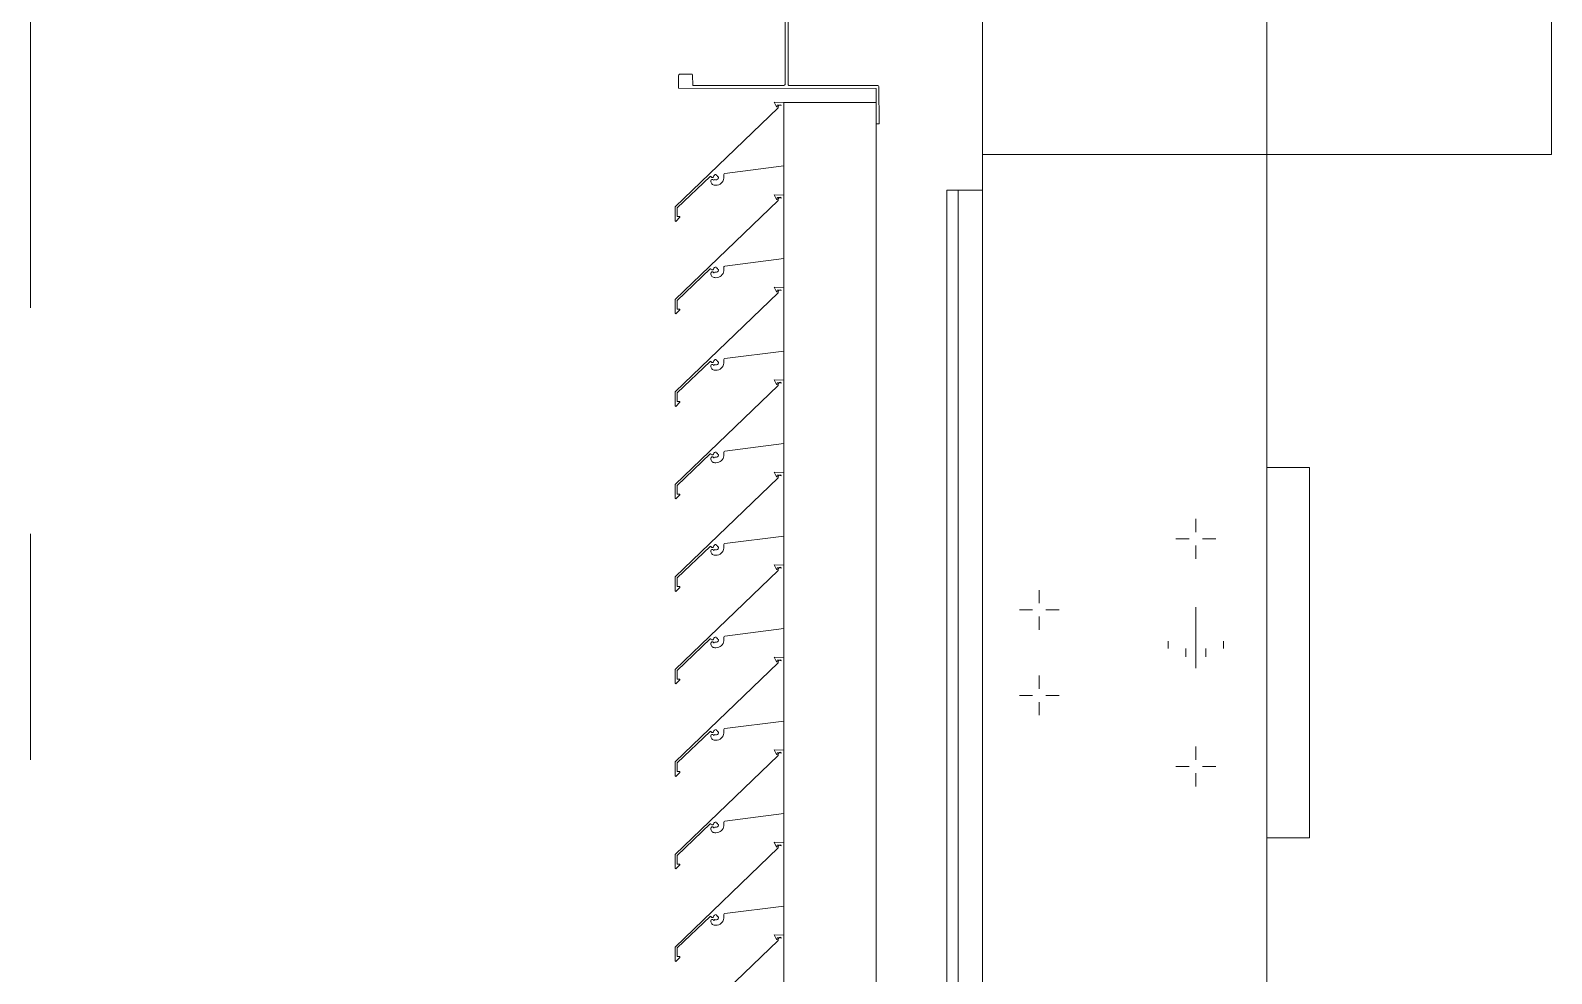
# Model space of a CAD drawing. Header units: millimetres. Extents: x -220592 to 404889, y -217665 to 38245.
# Drawn here: x 7737.65 to 7748.34, y -48034.07 to -48027.44 of the extents above; entities that cross this region are included whole.
import ezdxf

# ---------------------------------------------------------------- set-up
doc = ezdxf.new("R2010")
doc.units = ezdxf.units.MM
doc.linetypes.add('XKITLINE00', pattern=[0])
doc.linetypes.add('XKITLINE02', pattern=[4, 2, -2])
for name, color, linetype, lineweight in [('Bolt', 7, 'Continuous', 0), ('Part', 7, 'Continuous', 0), ('S-GRID', 7, 'Continuous', 0)]:
    doc.layers.add(name, color=color, linetype=linetype, lineweight=lineweight)

# ---------------------------------------------------------------- blocks, each defined once
blk = doc.blocks.new('*A15045')
at = {"layer": 'S-GRID', "color": 7, "linetype": 'XKITLINE00', "lineweight": 0}
for p, q in [((0, 180.822485), (0, 188.759985)), ((0, 177.647485), (0, 179.234985))]:
    blk.add_line(p, q, dxfattribs=at)
blk = doc.blocks.new('*A15047')
at = {"layer": 'Part', "color": 7, "linetype": 'XKITLINE00', "lineweight": 0}
for p, q in [((8.69, 356.643483), (8.69, 102.780027)), ((6.69, 102.780027), (6.69, 273.099959))]:
    blk.add_line(p, q, dxfattribs=at)
blk = doc.blocks.new('*A15350')
at = {"layer": 'Part', "color": 7, "linetype": 'XKITLINE00', "lineweight": 0}
for p, q in [((6.69, 181.65), (6.439864, 181.65)), ((6.439864, 181.65), (6.439864, 154.15)), ((6.519864, 154.15), (6.519864, 181.65))]:
    blk.add_line(p, q, dxfattribs=at)
blk = doc.blocks.new('*A15351')
at = {"layer": 'Part', "color": 7, "linetype": 'XKITLINE00', "lineweight": 0}
for p, q in [((5.294696, 182.26533), (5.944696, 182.26533)), ((5.294696, 182.26533), (5.294696, 168.465444)), ((5.944696, 182.26533), (5.944696, 168.465444)), ((5.294696, 168.465444), (5.944696, 168.465444))]:
    blk.add_line(p, q, dxfattribs=at)
blk = doc.blocks.new('*A15353')
at = {"layer": 'Part', "color": 7, "linetype": 'XKITLINE00', "lineweight": 0}
for p, q in [((5.255094, 181.577984), (4.529972, 180.881738)), ((5.294696, 181.615326), (5.227201, 181.61794)), ((5.227201, 181.61794), (5.242736, 181.584453)), ((5.242736, 181.584453), (5.247859, 181.584865)), ((5.247859, 181.584865), (5.247988, 181.597056)), ((5.247988, 181.597056), (5.272971, 181.600196)), ((5.257991, 181.596527), (5.255094, 181.577984)), ((5.275007, 181.593623), (5.257991, 181.596527)), ((5.272971, 181.600196), (5.275007, 181.593623)), ((4.545007, 180.875371), (4.776023, 181.096774)), ((4.776023, 181.096774), (4.781182, 181.097866)), ((4.781182, 181.097866), (4.784837, 181.093239)), ((4.784837, 181.093239), (4.789301, 181.089385)), ((4.789301, 181.089385), (4.795195, 181.089591)), ((4.795195, 181.089591), (4.799378, 181.093748)), ((4.799378, 181.093748), (4.802492, 181.101322)), ((4.802492, 181.101322), (4.807159, 181.106108)), ((4.807159, 181.106108), (4.813235, 181.108898)), ((4.813235, 181.108898), (4.819907, 181.10932)), ((4.819907, 181.10932), (4.822229, 181.10193)), ((4.822229, 181.10193), (4.829394, 181.100986)), ((4.829394, 181.100986), (4.828225, 181.093926)), ((4.828225, 181.093926), (4.83593, 181.09282)), ((4.83593, 181.09282), (4.835361, 181.086336)), ((4.872437, 181.104354), (4.872676, 181.109876)), ((4.873923, 181.09422), (4.872437, 181.104354)), ((4.872676, 181.109876), (4.875813, 181.114428)), ((4.873548, 181.083984), (4.873923, 181.09422)), ((4.875813, 181.114428), (4.880888, 181.116618)), ((4.880888, 181.116618), (5.294696, 181.169622)), ((4.78333, 181.071956), (4.78069, 181.066482)), ((4.78069, 181.066482), (4.781186, 181.058712)), ((4.781186, 181.058712), (4.782921, 181.053216)), ((4.782921, 181.053216), (4.785675, 181.048153)), ((4.788474, 181.075193), (4.78333, 181.071956)), ((4.785675, 181.048153), (4.789347, 181.04371)), ((4.794552, 181.075205), (4.788474, 181.075193)), ((4.789347, 181.04371), (4.7938, 181.040052)), ((4.7938, 181.040052), (4.79887, 181.037312)), ((4.799708, 181.071987), (4.794552, 181.075205)), ((4.79887, 181.037312), (4.804371, 181.035593)), ((4.80265, 181.066515), (4.799708, 181.071987)), ((4.80468, 181.071496), (4.80265, 181.066515)), ((4.804371, 181.035593), (4.810099, 181.034957)), ((4.809491, 181.073903), (4.80468, 181.071496)), ((4.815409, 181.072998), (4.809491, 181.073903)), ((4.810099, 181.034957), (4.816898, 181.034859)), ((4.821909, 181.073342), (4.815409, 181.072998)), ((4.816898, 181.034859), (4.827111, 181.035644)), ((4.827877, 181.07594), (4.821909, 181.073342)), ((4.827111, 181.035644), (4.837012, 181.038267)), ((4.832559, 181.080462), (4.827877, 181.07594)), ((4.835361, 181.086336), (4.832559, 181.080462)), ((4.837012, 181.038267), (4.846275, 181.04264)), ((4.846275, 181.04264), (4.854591, 181.048618)), ((4.854591, 181.048618), (4.861687, 181.056005)), ((4.861687, 181.056005), (4.867327, 181.064555)), ((4.867327, 181.064555), (4.871325, 181.073985)), ((4.871325, 181.073985), (4.873548, 181.083984)), ((4.529972, 180.881738), (4.530525, 180.782587)), ((4.54535, 180.814025), (4.545007, 180.875371)), ((4.530525, 180.782587), (4.535206, 180.780119)), ((4.535206, 180.780119), (4.563855, 180.809007)), ((4.56277, 180.813928), (4.54535, 180.814025)), ((4.563855, 180.809007), (4.56277, 180.813928))]:
    blk.add_line(p, q, dxfattribs=at)
blk = doc.blocks.new('*A15354')
at = {"layer": 'Part', "color": 7, "linetype": 'XKITLINE00', "lineweight": 0}
for p, q in [((5.255094, 180.927984), (4.529972, 180.231738)), ((5.294696, 180.965326), (5.227201, 180.96794)), ((5.227201, 180.96794), (5.242736, 180.934453)), ((5.242736, 180.934453), (5.247859, 180.934865)), ((5.247859, 180.934865), (5.247988, 180.947056)), ((5.247988, 180.947056), (5.272971, 180.950196)), ((5.257991, 180.946527), (5.255094, 180.927984)), ((5.275007, 180.943623), (5.257991, 180.946527)), ((5.272971, 180.950196), (5.275007, 180.943623)), ((4.776023, 180.446774), (4.781182, 180.447866)), ((4.781182, 180.447866), (4.784837, 180.443239)), ((4.799378, 180.443748), (4.802492, 180.451322)), ((4.802492, 180.451322), (4.807159, 180.456108)), ((4.807159, 180.456108), (4.813235, 180.458898)), ((4.813235, 180.458898), (4.819907, 180.45932)), ((4.819907, 180.45932), (4.822229, 180.45193)), ((4.822229, 180.45193), (4.829394, 180.450986)), ((4.829394, 180.450986), (4.828225, 180.443926)), ((4.872437, 180.454354), (4.872676, 180.459876)), ((4.873923, 180.44422), (4.872437, 180.454354)), ((4.872676, 180.459876), (4.875813, 180.464428)), ((4.875813, 180.464428), (4.880888, 180.466618)), ((4.880888, 180.466618), (5.294696, 180.519622)), ((4.545007, 180.225371), (4.776023, 180.446774)), ((4.78333, 180.421956), (4.78069, 180.416482)), ((4.78069, 180.416482), (4.781186, 180.408712)), ((4.781186, 180.408712), (4.782921, 180.403216)), ((4.782921, 180.403216), (4.785675, 180.398153)), ((4.788474, 180.425193), (4.78333, 180.421956)), ((4.784837, 180.443239), (4.789301, 180.439385)), ((4.785675, 180.398153), (4.789347, 180.39371)), ((4.794552, 180.425205), (4.788474, 180.425193)), ((4.789301, 180.439385), (4.795195, 180.439591)), ((4.789347, 180.39371), (4.7938, 180.390052)), ((4.7938, 180.390052), (4.79887, 180.387312)), ((4.799708, 180.421987), (4.794552, 180.425205)), ((4.795195, 180.439591), (4.799378, 180.443748)), ((4.79887, 180.387312), (4.804371, 180.385593)), ((4.80265, 180.416515), (4.799708, 180.421987)), ((4.80468, 180.421496), (4.80265, 180.416515)), ((4.804371, 180.385593), (4.810099, 180.384957)), ((4.809491, 180.423903), (4.80468, 180.421496)), ((4.815409, 180.422998), (4.809491, 180.423903)), ((4.810099, 180.384957), (4.816898, 180.384859)), ((4.821909, 180.423342), (4.815409, 180.422998)), ((4.816898, 180.384859), (4.827111, 180.385644)), ((4.827877, 180.42594), (4.821909, 180.423342)), ((4.827111, 180.385644), (4.837012, 180.388267)), ((4.832559, 180.430462), (4.827877, 180.42594)), ((4.828225, 180.443926), (4.83593, 180.44282)), ((4.835361, 180.436336), (4.832559, 180.430462)), ((4.83593, 180.44282), (4.835361, 180.436336)), ((4.837012, 180.388267), (4.846275, 180.39264)), ((4.846275, 180.39264), (4.854591, 180.398618)), ((4.854591, 180.398618), (4.861687, 180.406005)), ((4.861687, 180.406005), (4.867327, 180.414555)), ((4.867327, 180.414555), (4.871325, 180.423985)), ((4.871325, 180.423985), (4.873548, 180.433984)), ((4.873548, 180.433984), (4.873923, 180.44422)), ((4.529972, 180.231738), (4.530525, 180.132587)), ((4.530525, 180.132587), (4.535206, 180.130119)), ((4.535206, 180.130119), (4.563855, 180.159007)), ((4.54535, 180.164025), (4.545007, 180.225371)), ((4.56277, 180.163928), (4.54535, 180.164025)), ((4.563855, 180.159007), (4.56277, 180.163928))]:
    blk.add_line(p, q, dxfattribs=at)
blk = doc.blocks.new('*A15355')
at = {"layer": 'Part', "color": 7, "linetype": 'XKITLINE00', "lineweight": 0}
for p, q in [((5.255094, 180.277984), (4.529972, 179.581738)), ((5.294696, 180.315326), (5.227201, 180.31794)), ((5.227201, 180.31794), (5.242736, 180.284453)), ((5.242736, 180.284453), (5.247859, 180.284865)), ((5.247859, 180.284865), (5.247988, 180.297056)), ((5.247988, 180.297056), (5.272971, 180.300196)), ((5.257991, 180.296527), (5.255094, 180.277984)), ((5.275007, 180.293623), (5.257991, 180.296527)), ((5.272971, 180.300196), (5.275007, 180.293623)), ((4.802492, 179.801322), (4.807159, 179.806108)), ((4.807159, 179.806108), (4.813235, 179.808898)), ((4.813235, 179.808898), (4.819907, 179.80932)), ((4.819907, 179.80932), (4.822229, 179.80193)), ((4.872437, 179.804354), (4.872676, 179.809876)), ((4.872676, 179.809876), (4.875813, 179.814428)), ((4.875813, 179.814428), (4.880888, 179.816618)), ((4.880888, 179.816618), (5.294696, 179.869622)), ((4.545007, 179.575371), (4.776023, 179.796774)), ((4.776023, 179.796774), (4.781182, 179.797866)), ((4.78333, 179.771956), (4.78069, 179.766482)), ((4.78069, 179.766482), (4.781186, 179.758712)), ((4.781182, 179.797866), (4.784837, 179.793239)), ((4.781186, 179.758712), (4.782921, 179.753216)), ((4.782921, 179.753216), (4.785675, 179.748153)), ((4.788474, 179.775193), (4.78333, 179.771956)), ((4.784837, 179.793239), (4.789301, 179.789385)), ((4.785675, 179.748153), (4.789347, 179.74371)), ((4.794552, 179.775205), (4.788474, 179.775193)), ((4.789301, 179.789385), (4.795195, 179.789591)), ((4.789347, 179.74371), (4.7938, 179.740052)), ((4.7938, 179.740052), (4.79887, 179.737312)), ((4.799708, 179.771987), (4.794552, 179.775205)), ((4.795195, 179.789591), (4.799378, 179.793748)), ((4.79887, 179.737312), (4.804371, 179.735593)), ((4.799378, 179.793748), (4.802492, 179.801322)), ((4.80265, 179.766515), (4.799708, 179.771987)), ((4.80468, 179.771496), (4.80265, 179.766515)), ((4.804371, 179.735593), (4.810099, 179.734957)), ((4.809491, 179.773903), (4.80468, 179.771496)), ((4.815409, 179.772998), (4.809491, 179.773903)), ((4.810099, 179.734957), (4.816898, 179.734859)), ((4.821909, 179.773342), (4.815409, 179.772998)), ((4.816898, 179.734859), (4.827111, 179.735644)), ((4.827877, 179.77594), (4.821909, 179.773342)), ((4.822229, 179.80193), (4.829394, 179.800986)), ((4.827111, 179.735644), (4.837012, 179.738267)), ((4.832559, 179.780462), (4.827877, 179.77594)), ((4.829394, 179.800986), (4.828225, 179.793926)), ((4.828225, 179.793926), (4.83593, 179.79282)), ((4.835361, 179.786336), (4.832559, 179.780462)), ((4.83593, 179.79282), (4.835361, 179.786336)), ((4.837012, 179.738267), (4.846275, 179.74264)), ((4.846275, 179.74264), (4.854591, 179.748618)), ((4.854591, 179.748618), (4.861687, 179.756005)), ((4.861687, 179.756005), (4.867327, 179.764555)), ((4.867327, 179.764555), (4.871325, 179.773985)), ((4.871325, 179.773985), (4.873548, 179.783984)), ((4.873923, 179.79422), (4.872437, 179.804354)), ((4.873548, 179.783984), (4.873923, 179.79422)), ((4.529972, 179.581738), (4.530525, 179.482587)), ((4.535206, 179.480119), (4.563855, 179.509007)), ((4.54535, 179.514025), (4.545007, 179.575371)), ((4.56277, 179.513928), (4.54535, 179.514025)), ((4.563855, 179.509007), (4.56277, 179.513928)), ((4.530525, 179.482587), (4.535206, 179.480119))]:
    blk.add_line(p, q, dxfattribs=at)
blk = doc.blocks.new('*A15356')
at = {"layer": 'Part', "color": 7, "linetype": 'XKITLINE00', "lineweight": 0}
for p, q in [((5.255094, 179.627984), (4.529972, 178.931738)), ((5.294696, 179.665326), (5.227201, 179.66794)), ((5.227201, 179.66794), (5.242736, 179.634453)), ((5.242736, 179.634453), (5.247859, 179.634865)), ((5.247859, 179.634865), (5.247988, 179.647056)), ((5.247988, 179.647056), (5.272971, 179.650196)), ((5.257991, 179.646527), (5.255094, 179.627984)), ((5.275007, 179.643623), (5.257991, 179.646527)), ((5.272971, 179.650196), (5.275007, 179.643623)), ((4.872676, 179.159876), (4.875813, 179.164428)), ((4.875813, 179.164428), (4.880888, 179.166618)), ((4.880888, 179.166618), (5.294696, 179.219622)), ((4.545007, 178.925371), (4.776023, 179.146774)), ((4.776023, 179.146774), (4.781182, 179.147866)), ((4.78333, 179.121956), (4.78069, 179.116482)), ((4.78069, 179.116482), (4.781186, 179.108712)), ((4.781182, 179.147866), (4.784837, 179.143239)), ((4.781186, 179.108712), (4.782921, 179.103216)), ((4.782921, 179.103216), (4.785675, 179.098153)), ((4.788474, 179.125193), (4.78333, 179.121956)), ((4.784837, 179.143239), (4.789301, 179.139385)), ((4.785675, 179.098153), (4.789347, 179.09371)), ((4.794552, 179.125205), (4.788474, 179.125193)), ((4.789301, 179.139385), (4.795195, 179.139591)), ((4.789347, 179.09371), (4.7938, 179.090052)), ((4.7938, 179.090052), (4.79887, 179.087312)), ((4.799708, 179.121987), (4.794552, 179.125205)), ((4.795195, 179.139591), (4.799378, 179.143748)), ((4.79887, 179.087312), (4.804371, 179.085593)), ((4.799378, 179.143748), (4.802492, 179.151322)), ((4.80265, 179.116515), (4.799708, 179.121987)), ((4.802492, 179.151322), (4.807159, 179.156108)), ((4.80468, 179.121496), (4.80265, 179.116515)), ((4.804371, 179.085593), (4.810099, 179.084957)), ((4.809491, 179.123903), (4.80468, 179.121496)), ((4.807159, 179.156108), (4.813235, 179.158898)), ((4.815409, 179.122998), (4.809491, 179.123903)), ((4.810099, 179.084957), (4.816898, 179.084859)), ((4.813235, 179.158898), (4.819907, 179.15932)), ((4.821909, 179.123342), (4.815409, 179.122998)), ((4.816898, 179.084859), (4.827111, 179.085644)), ((4.819907, 179.15932), (4.822229, 179.15193)), ((4.827877, 179.12594), (4.821909, 179.123342)), ((4.822229, 179.15193), (4.829394, 179.150986)), ((4.827111, 179.085644), (4.837012, 179.088267)), ((4.832559, 179.130462), (4.827877, 179.12594)), ((4.829394, 179.150986), (4.828225, 179.143926)), ((4.828225, 179.143926), (4.83593, 179.14282)), ((4.835361, 179.136336), (4.832559, 179.130462)), ((4.83593, 179.14282), (4.835361, 179.136336)), ((4.837012, 179.088267), (4.846275, 179.09264)), ((4.846275, 179.09264), (4.854591, 179.098618)), ((4.854591, 179.098618), (4.861687, 179.106005)), ((4.861687, 179.106005), (4.867327, 179.114555)), ((4.867327, 179.114555), (4.871325, 179.123985)), ((4.871325, 179.123985), (4.873548, 179.133984)), ((4.872437, 179.154354), (4.872676, 179.159876)), ((4.873923, 179.14422), (4.872437, 179.154354)), ((4.873548, 179.133984), (4.873923, 179.14422)), ((4.529972, 178.931738), (4.530525, 178.832587)), ((4.535206, 178.830119), (4.563855, 178.859007)), ((4.54535, 178.864025), (4.545007, 178.925371)), ((4.56277, 178.863928), (4.54535, 178.864025)), ((4.563855, 178.859007), (4.56277, 178.863928)), ((4.530525, 178.832587), (4.535206, 178.830119))]:
    blk.add_line(p, q, dxfattribs=at)
blk = doc.blocks.new('*A15357')
at = {"layer": 'Part', "color": 7, "linetype": 'XKITLINE00', "lineweight": 0}
for p, q in [((5.255094, 178.977984), (4.529972, 178.281738)), ((5.294696, 179.015326), (5.227201, 179.01794)), ((5.227201, 179.01794), (5.242736, 178.984453)), ((5.242736, 178.984453), (5.247859, 178.984865)), ((5.247859, 178.984865), (5.247988, 178.997056)), ((5.247988, 178.997056), (5.272971, 179.000196)), ((5.257991, 178.996527), (5.255094, 178.977984)), ((5.275007, 178.993623), (5.257991, 178.996527)), ((5.272971, 179.000196), (5.275007, 178.993623)), ((4.880888, 178.516618), (5.294696, 178.569622)), ((4.545007, 178.275371), (4.776023, 178.496774)), ((4.776023, 178.496774), (4.781182, 178.497866)), ((4.78333, 178.471956), (4.78069, 178.466482)), ((4.78069, 178.466482), (4.781186, 178.458712)), ((4.781182, 178.497866), (4.784837, 178.493239)), ((4.781186, 178.458712), (4.782921, 178.453216)), ((4.782921, 178.453216), (4.785675, 178.448153)), ((4.788474, 178.475193), (4.78333, 178.471956)), ((4.784837, 178.493239), (4.789301, 178.489385)), ((4.785675, 178.448153), (4.789347, 178.44371)), ((4.794552, 178.475205), (4.788474, 178.475193)), ((4.789301, 178.489385), (4.795195, 178.489591)), ((4.789347, 178.44371), (4.7938, 178.440052)), ((4.7938, 178.440052), (4.79887, 178.437312)), ((4.799708, 178.471987), (4.794552, 178.475205)), ((4.795195, 178.489591), (4.799378, 178.493748)), ((4.79887, 178.437312), (4.804371, 178.435593)), ((4.799378, 178.493748), (4.802492, 178.501322)), ((4.80265, 178.466515), (4.799708, 178.471987)), ((4.802492, 178.501322), (4.807159, 178.506108)), ((4.80468, 178.471496), (4.80265, 178.466515)), ((4.804371, 178.435593), (4.810099, 178.434957)), ((4.809491, 178.473903), (4.80468, 178.471496)), ((4.807159, 178.506108), (4.813235, 178.508898)), ((4.815409, 178.472998), (4.809491, 178.473903)), ((4.810099, 178.434957), (4.816898, 178.434859)), ((4.813235, 178.508898), (4.819907, 178.50932)), ((4.821909, 178.473342), (4.815409, 178.472998)), ((4.816898, 178.434859), (4.827111, 178.435644)), ((4.819907, 178.50932), (4.822229, 178.50193)), ((4.827877, 178.47594), (4.821909, 178.473342)), ((4.822229, 178.50193), (4.829394, 178.500986)), ((4.827111, 178.435644), (4.837012, 178.438267)), ((4.832559, 178.480462), (4.827877, 178.47594)), ((4.829394, 178.500986), (4.828225, 178.493926)), ((4.828225, 178.493926), (4.83593, 178.49282)), ((4.835361, 178.486336), (4.832559, 178.480462)), ((4.83593, 178.49282), (4.835361, 178.486336)), ((4.837012, 178.438267), (4.846275, 178.44264)), ((4.846275, 178.44264), (4.854591, 178.448618)), ((4.854591, 178.448618), (4.861687, 178.456005)), ((4.861687, 178.456005), (4.867327, 178.464555)), ((4.867327, 178.464555), (4.871325, 178.473985)), ((4.871325, 178.473985), (4.873548, 178.483984)), ((4.872437, 178.504354), (4.872676, 178.509876)), ((4.873923, 178.49422), (4.872437, 178.504354)), ((4.872676, 178.509876), (4.875813, 178.514428)), ((4.873548, 178.483984), (4.873923, 178.49422)), ((4.875813, 178.514428), (4.880888, 178.516618)), ((4.529972, 178.281738), (4.530525, 178.182587)), ((4.535206, 178.180119), (4.563855, 178.209007)), ((4.54535, 178.214025), (4.545007, 178.275371)), ((4.56277, 178.213928), (4.54535, 178.214025)), ((4.563855, 178.209007), (4.56277, 178.213928)), ((4.530525, 178.182587), (4.535206, 178.180119))]:
    blk.add_line(p, q, dxfattribs=at)
blk = doc.blocks.new('*A15358')
at = {"layer": 'Part', "color": 7, "linetype": 'XKITLINE00', "lineweight": 0}
for p, q in [((5.255094, 178.327984), (4.529972, 177.631738)), ((5.294696, 178.365326), (5.227201, 178.36794)), ((5.227201, 178.36794), (5.242736, 178.334453)), ((5.242736, 178.334453), (5.247859, 178.334865)), ((5.247859, 178.334865), (5.247988, 178.347056)), ((5.247988, 178.347056), (5.272971, 178.350196)), ((5.257991, 178.346527), (5.255094, 178.327984)), ((5.275007, 178.343623), (5.257991, 178.346527)), ((5.272971, 178.350196), (5.275007, 178.343623)), ((4.880888, 177.866618), (5.294696, 177.919622)), ((4.545007, 177.625371), (4.776023, 177.846774)), ((4.776023, 177.846774), (4.781182, 177.847866)), ((4.78333, 177.821956), (4.78069, 177.816482)), ((4.78069, 177.816482), (4.781186, 177.808712)), ((4.781182, 177.847866), (4.784837, 177.843239)), ((4.781186, 177.808712), (4.782921, 177.803216)), ((4.782921, 177.803216), (4.785675, 177.798153)), ((4.788474, 177.825193), (4.78333, 177.821956)), ((4.784837, 177.843239), (4.789301, 177.839385)), ((4.785675, 177.798153), (4.789347, 177.79371)), ((4.794552, 177.825205), (4.788474, 177.825193)), ((4.789301, 177.839385), (4.795195, 177.839591)), ((4.789347, 177.79371), (4.7938, 177.790052)), ((4.7938, 177.790052), (4.79887, 177.787312)), ((4.799708, 177.821987), (4.794552, 177.825205)), ((4.795195, 177.839591), (4.799378, 177.843748)), ((4.79887, 177.787312), (4.804371, 177.785593)), ((4.799378, 177.843748), (4.802492, 177.851322)), ((4.80265, 177.816515), (4.799708, 177.821987)), ((4.802492, 177.851322), (4.807159, 177.856108)), ((4.80468, 177.821496), (4.80265, 177.816515)), ((4.804371, 177.785593), (4.810099, 177.784957)), ((4.809491, 177.823903), (4.80468, 177.821496)), ((4.807159, 177.856108), (4.813235, 177.858898)), ((4.815409, 177.822998), (4.809491, 177.823903)), ((4.810099, 177.784957), (4.816898, 177.784859)), ((4.813235, 177.858898), (4.819907, 177.85932)), ((4.821909, 177.823342), (4.815409, 177.822998)), ((4.816898, 177.784859), (4.827111, 177.785644)), ((4.819907, 177.85932), (4.822229, 177.85193)), ((4.827877, 177.82594), (4.821909, 177.823342)), ((4.822229, 177.85193), (4.829394, 177.850986)), ((4.827111, 177.785644), (4.837012, 177.788267)), ((4.832559, 177.830462), (4.827877, 177.82594)), ((4.829394, 177.850986), (4.828225, 177.843926)), ((4.828225, 177.843926), (4.83593, 177.84282)), ((4.835361, 177.836336), (4.832559, 177.830462)), ((4.83593, 177.84282), (4.835361, 177.836336)), ((4.837012, 177.788267), (4.846275, 177.79264)), ((4.846275, 177.79264), (4.854591, 177.798618)), ((4.854591, 177.798618), (4.861687, 177.806005)), ((4.861687, 177.806005), (4.867327, 177.814555)), ((4.867327, 177.814555), (4.871325, 177.823985)), ((4.871325, 177.823985), (4.873548, 177.833984)), ((4.872437, 177.854354), (4.872676, 177.859876)), ((4.873923, 177.84422), (4.872437, 177.854354)), ((4.872676, 177.859876), (4.875813, 177.864428)), ((4.873548, 177.833984), (4.873923, 177.84422)), ((4.875813, 177.864428), (4.880888, 177.866618)), ((4.529972, 177.631738), (4.530525, 177.532587)), ((4.54535, 177.564025), (4.545007, 177.625371)), ((4.56277, 177.563928), (4.54535, 177.564025)), ((4.563855, 177.559007), (4.56277, 177.563928)), ((4.530525, 177.532587), (4.535206, 177.530119)), ((4.535206, 177.530119), (4.563855, 177.559007))]:
    blk.add_line(p, q, dxfattribs=at)
blk = doc.blocks.new('*A15359')
at = {"layer": 'Part', "color": 7, "linetype": 'XKITLINE00', "lineweight": 0}
for p, q in [((5.255094, 177.677984), (4.529972, 176.981738)), ((5.294696, 177.715326), (5.227201, 177.71794)), ((5.227201, 177.71794), (5.242736, 177.684453)), ((5.242736, 177.684453), (5.247859, 177.684865)), ((5.247859, 177.684865), (5.247988, 177.697056)), ((5.247988, 177.697056), (5.272971, 177.700196)), ((5.257991, 177.696527), (5.255094, 177.677984)), ((5.275007, 177.693623), (5.257991, 177.696527)), ((5.272971, 177.700196), (5.275007, 177.693623)), ((4.880888, 177.216618), (5.294696, 177.269622)), ((4.545007, 176.975371), (4.776023, 177.196774)), ((4.776023, 177.196774), (4.781182, 177.197866)), ((4.78333, 177.171956), (4.78069, 177.166482)), ((4.78069, 177.166482), (4.781186, 177.158712)), ((4.781182, 177.197866), (4.784837, 177.193239)), ((4.781186, 177.158712), (4.782921, 177.153216)), ((4.782921, 177.153216), (4.785675, 177.148153)), ((4.788474, 177.175193), (4.78333, 177.171956)), ((4.784837, 177.193239), (4.789301, 177.189385)), ((4.785675, 177.148153), (4.789347, 177.14371)), ((4.794552, 177.175205), (4.788474, 177.175193)), ((4.789301, 177.189385), (4.795195, 177.189591)), ((4.789347, 177.14371), (4.7938, 177.140052)), ((4.7938, 177.140052), (4.79887, 177.137312)), ((4.799708, 177.171987), (4.794552, 177.175205)), ((4.795195, 177.189591), (4.799378, 177.193748)), ((4.79887, 177.137312), (4.804371, 177.135593)), ((4.799378, 177.193748), (4.802492, 177.201322)), ((4.80265, 177.166515), (4.799708, 177.171987)), ((4.802492, 177.201322), (4.807159, 177.206108)), ((4.80468, 177.171496), (4.80265, 177.166515)), ((4.804371, 177.135593), (4.810099, 177.134957)), ((4.809491, 177.173903), (4.80468, 177.171496)), ((4.807159, 177.206108), (4.813235, 177.208898)), ((4.815409, 177.172998), (4.809491, 177.173903)), ((4.810099, 177.134957), (4.816898, 177.134859)), ((4.813235, 177.208898), (4.819907, 177.20932)), ((4.821909, 177.173342), (4.815409, 177.172998)), ((4.816898, 177.134859), (4.827111, 177.135644)), ((4.819907, 177.20932), (4.822229, 177.20193)), ((4.827877, 177.17594), (4.821909, 177.173342)), ((4.822229, 177.20193), (4.829394, 177.200986)), ((4.827111, 177.135644), (4.837012, 177.138267)), ((4.832559, 177.180462), (4.827877, 177.17594)), ((4.829394, 177.200986), (4.828225, 177.193926)), ((4.828225, 177.193926), (4.83593, 177.19282)), ((4.835361, 177.186336), (4.832559, 177.180462)), ((4.83593, 177.19282), (4.835361, 177.186336)), ((4.837012, 177.138267), (4.846275, 177.14264)), ((4.846275, 177.14264), (4.854591, 177.148618)), ((4.854591, 177.148618), (4.861687, 177.156005)), ((4.861687, 177.156005), (4.867327, 177.164555)), ((4.867327, 177.164555), (4.871325, 177.173985)), ((4.871325, 177.173985), (4.873548, 177.183984)), ((4.872437, 177.204354), (4.872676, 177.209876)), ((4.873923, 177.19422), (4.872437, 177.204354)), ((4.872676, 177.209876), (4.875813, 177.214428)), ((4.873548, 177.183984), (4.873923, 177.19422)), ((4.875813, 177.214428), (4.880888, 177.216618)), ((4.529972, 176.981738), (4.530525, 176.882587)), ((4.54535, 176.914025), (4.545007, 176.975371)), ((4.530525, 176.882587), (4.535206, 176.880119)), ((4.535206, 176.880119), (4.563855, 176.909007)), ((4.56277, 176.913928), (4.54535, 176.914025)), ((4.563855, 176.909007), (4.56277, 176.913928))]:
    blk.add_line(p, q, dxfattribs=at)
blk = doc.blocks.new('*A15360')
at = {"layer": 'Part', "color": 7, "linetype": 'XKITLINE00', "lineweight": 0}
for p, q in [((5.255094, 177.027984), (4.529972, 176.331738)), ((5.294696, 177.065326), (5.227201, 177.06794)), ((5.227201, 177.06794), (5.242736, 177.034453)), ((5.242736, 177.034453), (5.247859, 177.034865)), ((5.247859, 177.034865), (5.247988, 177.047056)), ((5.247988, 177.047056), (5.272971, 177.050196)), ((5.257991, 177.046527), (5.255094, 177.027984)), ((5.275007, 177.043623), (5.257991, 177.046527)), ((5.272971, 177.050196), (5.275007, 177.043623)), ((4.880888, 176.566618), (5.294696, 176.619622)), ((4.545007, 176.325371), (4.776023, 176.546774)), ((4.776023, 176.546774), (4.781182, 176.547866)), ((4.78333, 176.521956), (4.78069, 176.516482)), ((4.78069, 176.516482), (4.781186, 176.508712)), ((4.781182, 176.547866), (4.784837, 176.543239)), ((4.781186, 176.508712), (4.782921, 176.503216)), ((4.782921, 176.503216), (4.785675, 176.498153)), ((4.788474, 176.525193), (4.78333, 176.521956)), ((4.784837, 176.543239), (4.789301, 176.539385)), ((4.785675, 176.498153), (4.789347, 176.49371)), ((4.794552, 176.525205), (4.788474, 176.525193)), ((4.789301, 176.539385), (4.795195, 176.539591)), ((4.789347, 176.49371), (4.7938, 176.490052)), ((4.799708, 176.521987), (4.794552, 176.525205)), ((4.795195, 176.539591), (4.799378, 176.543748)), ((4.799378, 176.543748), (4.802492, 176.551322)), ((4.80265, 176.516515), (4.799708, 176.521987)), ((4.802492, 176.551322), (4.807159, 176.556108)), ((4.80468, 176.521496), (4.80265, 176.516515)), ((4.809491, 176.523903), (4.80468, 176.521496)), ((4.807159, 176.556108), (4.813235, 176.558898)), ((4.815409, 176.522998), (4.809491, 176.523903)), ((4.813235, 176.558898), (4.819907, 176.55932)), ((4.821909, 176.523342), (4.815409, 176.522998)), ((4.819907, 176.55932), (4.822229, 176.55193)), ((4.827877, 176.52594), (4.821909, 176.523342)), ((4.822229, 176.55193), (4.829394, 176.550986)), ((4.832559, 176.530462), (4.827877, 176.52594)), ((4.829394, 176.550986), (4.828225, 176.543926)), ((4.828225, 176.543926), (4.83593, 176.54282)), ((4.835361, 176.536336), (4.832559, 176.530462)), ((4.83593, 176.54282), (4.835361, 176.536336)), ((4.837012, 176.488267), (4.846275, 176.49264)), ((4.846275, 176.49264), (4.854591, 176.498618)), ((4.854591, 176.498618), (4.861687, 176.506005)), ((4.861687, 176.506005), (4.867327, 176.514555)), ((4.867327, 176.514555), (4.871325, 176.523985)), ((4.871325, 176.523985), (4.873548, 176.533984)), ((4.872437, 176.554354), (4.872676, 176.559876)), ((4.873923, 176.54422), (4.872437, 176.554354)), ((4.872676, 176.559876), (4.875813, 176.564428)), ((4.873548, 176.533984), (4.873923, 176.54422)), ((4.875813, 176.564428), (4.880888, 176.566618)), ((4.7938, 176.490052), (4.79887, 176.487312)), ((4.79887, 176.487312), (4.804371, 176.485593)), ((4.804371, 176.485593), (4.810099, 176.484957)), ((4.810099, 176.484957), (4.816898, 176.484859)), ((4.816898, 176.484859), (4.827111, 176.485644)), ((4.827111, 176.485644), (4.837012, 176.488267)), ((4.529972, 176.331738), (4.530525, 176.232587)), ((4.54535, 176.264025), (4.545007, 176.325371)), ((4.530525, 176.232587), (4.535206, 176.230119)), ((4.535206, 176.230119), (4.563855, 176.259007)), ((4.56277, 176.263928), (4.54535, 176.264025)), ((4.563855, 176.259007), (4.56277, 176.263928))]:
    blk.add_line(p, q, dxfattribs=at)
blk = doc.blocks.new('*A15361')
at = {"layer": 'Part', "color": 7, "linetype": 'XKITLINE00', "lineweight": 0}
for p, q in [((5.294696, 176.415326), (5.227201, 176.41794)), ((5.227201, 176.41794), (5.242736, 176.384453)), ((5.247859, 176.384865), (5.247988, 176.397056)), ((5.247988, 176.397056), (5.272971, 176.400196)), ((5.257991, 176.396527), (5.255094, 176.377984)), ((5.275007, 176.393623), (5.257991, 176.396527)), ((5.272971, 176.400196), (5.275007, 176.393623)), ((5.255094, 176.377984), (4.529972, 175.681738)), ((5.242736, 176.384453), (5.247859, 176.384865)), ((4.880888, 175.916618), (5.294696, 175.969622)), ((4.545007, 175.675371), (4.776023, 175.896774)), ((4.776023, 175.896774), (4.781182, 175.897866)), ((4.78333, 175.871956), (4.78069, 175.866482)), ((4.78069, 175.866482), (4.781186, 175.858712)), ((4.781182, 175.897866), (4.784837, 175.893239)), ((4.781186, 175.858712), (4.782921, 175.853216)), ((4.782921, 175.853216), (4.785675, 175.848153)), ((4.788474, 175.875193), (4.78333, 175.871956)), ((4.784837, 175.893239), (4.789301, 175.889385)), ((4.794552, 175.875205), (4.788474, 175.875193)), ((4.789301, 175.889385), (4.795195, 175.889591)), ((4.799708, 175.871987), (4.794552, 175.875205)), ((4.795195, 175.889591), (4.799378, 175.893748)), ((4.799378, 175.893748), (4.802492, 175.901322)), ((4.80265, 175.866515), (4.799708, 175.871987)), ((4.802492, 175.901322), (4.807159, 175.906108)), ((4.80468, 175.871496), (4.80265, 175.866515)), ((4.809491, 175.873903), (4.80468, 175.871496)), ((4.807159, 175.906108), (4.813235, 175.908898)), ((4.815409, 175.872998), (4.809491, 175.873903)), ((4.813235, 175.908898), (4.819907, 175.90932)), ((4.821909, 175.873342), (4.815409, 175.872998)), ((4.819907, 175.90932), (4.822229, 175.90193)), ((4.827877, 175.87594), (4.821909, 175.873342)), ((4.822229, 175.90193), (4.829394, 175.900986)), ((4.832559, 175.880462), (4.827877, 175.87594)), ((4.829394, 175.900986), (4.828225, 175.893926)), ((4.828225, 175.893926), (4.83593, 175.89282)), ((4.835361, 175.886336), (4.832559, 175.880462)), ((4.83593, 175.89282), (4.835361, 175.886336)), ((4.854591, 175.848618), (4.861687, 175.856005)), ((4.861687, 175.856005), (4.867327, 175.864555)), ((4.867327, 175.864555), (4.871325, 175.873985)), ((4.871325, 175.873985), (4.873548, 175.883984)), ((4.872437, 175.904354), (4.872676, 175.909876)), ((4.873923, 175.89422), (4.872437, 175.904354)), ((4.872676, 175.909876), (4.875813, 175.914428)), ((4.873548, 175.883984), (4.873923, 175.89422)), ((4.875813, 175.914428), (4.880888, 175.916618)), ((4.785675, 175.848153), (4.789347, 175.84371)), ((4.789347, 175.84371), (4.7938, 175.840052)), ((4.7938, 175.840052), (4.79887, 175.837312)), ((4.79887, 175.837312), (4.804371, 175.835593)), ((4.804371, 175.835593), (4.810099, 175.834957)), ((4.810099, 175.834957), (4.816898, 175.834859)), ((4.816898, 175.834859), (4.827111, 175.835644)), ((4.827111, 175.835644), (4.837012, 175.838267)), ((4.837012, 175.838267), (4.846275, 175.84264)), ((4.846275, 175.84264), (4.854591, 175.848618)), ((4.529972, 175.681738), (4.530525, 175.582587)), ((4.54535, 175.614025), (4.545007, 175.675371)), ((4.530525, 175.582587), (4.535206, 175.580119)), ((4.535206, 175.580119), (4.563855, 175.609007)), ((4.56277, 175.613928), (4.54535, 175.614025)), ((4.563855, 175.609007), (4.56277, 175.613928))]:
    blk.add_line(p, q, dxfattribs=at)
blk = doc.blocks.new('*A15362')
at = {"layer": 'Part', "color": 7, "linetype": 'XKITLINE00', "lineweight": 0}
for p, q in [((8.989864, 179.7), (8.69, 179.7)), ((8.989864, 177.1), (8.989864, 179.7)), ((8.69, 177.1), (8.989864, 177.1))]:
    blk.add_line(p, q, dxfattribs=at)
blk = doc.blocks.new('*A15363')
at = {"layer": 'Bolt', "color": 7, "linetype": 'XKITLINE02', "lineweight": 0}
for p, q in [((8.189864, 178.2908), (8.189864, 178.72)), ((7.994864, 178.43), (7.994864, 178.48)), ((8.119864, 178.37), (8.119864, 178.43)), ((8.259864, 178.37), (8.259864, 178.43)), ((8.384864, 178.43), (8.384864, 178.48))]:
    blk.add_line(p, q, dxfattribs=at)
blk = doc.blocks.new('*A15364')
at = {"layer": 'Bolt', "color": 7, "linetype": 'XKITLINE00', "lineweight": 0}
for p, q in [((8.189864, 179.34), (8.189864, 179.24676)), ((8.049864, 179.2), (8.143104, 179.2)), ((8.329864, 179.2), (8.236624, 179.2)), ((8.189864, 179.06), (8.189864, 179.15324)), ((8.189864, 177.74), (8.189864, 177.64676)), ((8.049864, 177.6), (8.143104, 177.6)), ((8.329864, 177.6), (8.236624, 177.6)), ((8.189864, 177.46), (8.189864, 177.55324))]:
    blk.add_line(p, q, dxfattribs=at)
blk = doc.blocks.new('*A15365')
at = {"layer": 'Bolt', "color": 7, "linetype": 'XKITLINE00', "lineweight": 0}
for p, q in [((7.089864, 178.84), (7.089864, 178.74676)), ((6.949864, 178.7), (7.043104, 178.7)), ((7.089864, 178.56), (7.089864, 178.65324)), ((7.229864, 178.7), (7.136624, 178.7)), ((7.089864, 178.24), (7.089864, 178.14676)), ((6.949864, 178.1), (7.043104, 178.1)), ((7.229864, 178.1), (7.136624, 178.1)), ((7.089864, 177.96), (7.089864, 178.05324))]:
    blk.add_line(p, q, dxfattribs=at)
blk = doc.blocks.new('*A15476')
at = {"layer": 'Part', "color": 7, "linetype": 'XKITLINE00', "lineweight": 0}
for p, q in [((10.69, 183.899987), (6.69, 183.899987)), ((6.69, 183.899987), (6.69, 181.899987)), ((10.69, 181.899987), (10.69, 183.899987)), ((6.69, 181.899987), (10.69, 181.899987))]:
    blk.add_line(p, q, dxfattribs=at)
blk = doc.blocks.new('*A15485')
at = {"layer": 'Part', "color": 7, "linetype": 'XKITLINE00', "lineweight": 0}
for p, q in [((5.294582, 182.26533), (5.227201, 182.26794)), ((5.227201, 182.26794), (5.242736, 182.234453)), ((5.255094, 182.227984), (4.529972, 181.531738)), ((5.242736, 182.234453), (5.247859, 182.234865)), ((5.247859, 182.234865), (5.247988, 182.247056)), ((5.247988, 182.247056), (5.272971, 182.250196)), ((5.257991, 182.246527), (5.255094, 182.227984)), ((5.275007, 182.243623), (5.257991, 182.246527)), ((5.272971, 182.250196), (5.275007, 182.243623)), ((4.545007, 181.525371), (4.776023, 181.746774)), ((4.776023, 181.746774), (4.781182, 181.747866)), ((4.781182, 181.747866), (4.784837, 181.743239)), ((4.784837, 181.743239), (4.789301, 181.739385)), ((4.789301, 181.739385), (4.795195, 181.739591)), ((4.795195, 181.739591), (4.799378, 181.743748)), ((4.799378, 181.743748), (4.802492, 181.751322)), ((4.802492, 181.751322), (4.807159, 181.756108)), ((4.807159, 181.756108), (4.813235, 181.758898)), ((4.813235, 181.758898), (4.819907, 181.75932)), ((4.819907, 181.75932), (4.822229, 181.75193)), ((4.822229, 181.75193), (4.829394, 181.750986)), ((4.832559, 181.730462), (4.827877, 181.72594)), ((4.829394, 181.750986), (4.828225, 181.743926)), ((4.828225, 181.743926), (4.83593, 181.74282)), ((4.835361, 181.736336), (4.832559, 181.730462)), ((4.83593, 181.74282), (4.835361, 181.736336)), ((4.871325, 181.723985), (4.873548, 181.733984)), ((4.872437, 181.754354), (4.872676, 181.759876)), ((4.873923, 181.74422), (4.872437, 181.754354)), ((4.872676, 181.759876), (4.875813, 181.764428)), ((4.873548, 181.733984), (4.873923, 181.74422)), ((4.875813, 181.764428), (4.880888, 181.766618)), ((4.880888, 181.766618), (5.294696, 181.819622)), ((4.78333, 181.721956), (4.78069, 181.716482)), ((4.78069, 181.716482), (4.781186, 181.708712)), ((4.781186, 181.708712), (4.782921, 181.703216)), ((4.782921, 181.703216), (4.785675, 181.698153)), ((4.788474, 181.725193), (4.78333, 181.721956)), ((4.785675, 181.698153), (4.789347, 181.69371)), ((4.794552, 181.725205), (4.788474, 181.725193)), ((4.789347, 181.69371), (4.7938, 181.690052)), ((4.7938, 181.690052), (4.79887, 181.687312)), ((4.799708, 181.721987), (4.794552, 181.725205)), ((4.79887, 181.687312), (4.804371, 181.685593)), ((4.80265, 181.716515), (4.799708, 181.721987)), ((4.80468, 181.721496), (4.80265, 181.716515)), ((4.804371, 181.685593), (4.810099, 181.684957)), ((4.809491, 181.723903), (4.80468, 181.721496)), ((4.815409, 181.722998), (4.809491, 181.723903)), ((4.810099, 181.684957), (4.816898, 181.684859)), ((4.821909, 181.723342), (4.815409, 181.722998)), ((4.816898, 181.684859), (4.827111, 181.685644)), ((4.827877, 181.72594), (4.821909, 181.723342)), ((4.827111, 181.685644), (4.837012, 181.688267)), ((4.837012, 181.688267), (4.846275, 181.69264)), ((4.846275, 181.69264), (4.854591, 181.698618)), ((4.854591, 181.698618), (4.861687, 181.706005)), ((4.861687, 181.706005), (4.867327, 181.714555)), ((4.867327, 181.714555), (4.871325, 181.723985)), ((4.529972, 181.531738), (4.530525, 181.432587)), ((4.54535, 181.464025), (4.545007, 181.525371)), ((4.530525, 181.432587), (4.535206, 181.430119)), ((4.535206, 181.430119), (4.563855, 181.459007)), ((4.56277, 181.463928), (4.54535, 181.464025)), ((4.563855, 181.459007), (4.56277, 181.463928))]:
    blk.add_line(p, q, dxfattribs=at)
blk = doc.blocks.new('*A15486')
at = {"layer": 'Part', "color": 7, "linetype": 'XKITLINE00', "lineweight": 0}
for p, q in [((5.944368, 183.365225), (5.944412, 183.615225)), ((5.944412, 183.615225), (5.964412, 183.615222)), ((5.964412, 183.615222), (5.964367, 183.355222)), ((4.555113, 183.271641), (4.554368, 183.365468)), ((4.554368, 183.365468), (5.944368, 183.365225)), ((4.654365, 183.34545), (4.654353, 183.27545)), ((5.298192, 183.344577), (4.654365, 183.34545)), ((5.302679, 183.340893), (5.298192, 183.344577)), ((5.304363, 183.335337), (5.302679, 183.340893)), ((5.303437, 182.39151), (5.304363, 183.335337)), ((5.324363, 183.335333), (5.324199, 182.395333)), ((5.325125, 183.33916), (5.324363, 183.335333)), ((5.328809, 183.343647), (5.325125, 183.33916)), ((5.334365, 183.345332), (5.328809, 183.343647)), ((5.958192, 183.345984), (5.334365, 183.345332)), ((5.96268, 183.349666), (5.958192, 183.345984)), ((5.964367, 183.355222), (5.96268, 183.349666)), ((4.558796, 183.267152), (4.555113, 183.271641)), ((4.564351, 183.265466), (4.558796, 183.267152)), ((4.648178, 183.266213), (4.564351, 183.265466)), ((4.652666, 183.269895), (4.648178, 183.266213)), ((4.654353, 183.27545), (4.652666, 183.269895)), ((4.554194, 182.365468), (4.55421, 182.455468)), ((4.55421, 182.455468), (4.555896, 182.461023)), ((4.555896, 182.461023), (4.560384, 182.464706)), ((4.560384, 182.464706), (4.644211, 182.465452)), ((4.644211, 182.465452), (4.649767, 182.463766)), ((4.649767, 182.463766), (4.653449, 182.459277)), ((4.653449, 182.459277), (4.654197, 182.38545)), ((4.654197, 182.38545), (5.294197, 182.385339)), ((5.294197, 182.385339), (5.299753, 182.387023)), ((5.299753, 182.387023), (5.303437, 182.39151)), ((5.324199, 182.395333), (5.325883, 182.389777)), ((5.325883, 182.389777), (5.330371, 182.386094)), ((5.330371, 182.386094), (5.954197, 182.385223)), ((5.954197, 182.385223), (5.959753, 182.383537)), ((5.959753, 182.383537), (5.963435, 182.379049)), ((5.963435, 182.379049), (5.96415, 182.115222)), ((5.944194, 182.365225), (4.554194, 182.365468)), ((5.94415, 182.115225), (5.944194, 182.365225)), ((5.96415, 182.115222), (5.94415, 182.115225))]:
    blk.add_line(p, q, dxfattribs=at)

msp = doc.modelspace()

# ---------------------------------------------------------------- block references
at = {"color": 7, "lineweight": 0}
for name in ['*A15045', '*A15047', '*A15476', '*A15486', '*A15485', '*A15351', '*A15350', '*A15353', '*A15354', '*A15355', '*A15356', '*A15362', '*A15364', '*A15357', '*A15365', '*A15363', '*A15358', '*A15359', '*A15360', '*A15361']:
    msp.add_blockref(name, (7737.6457, -48210.2152), dxfattribs=at)

doc.saveas('drawing.dxf')
